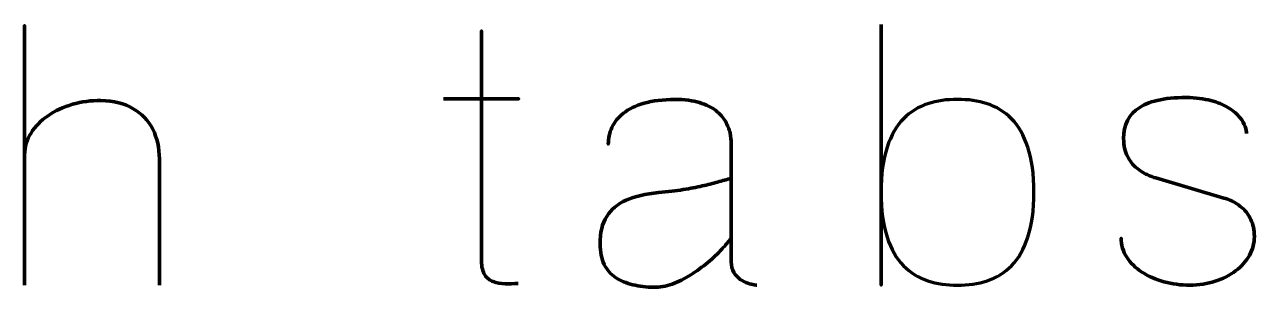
# Model space of a CAD drawing. Header units: centimetres. Extents: x -211 to 242, y -245 to 228.
# Drawn here: x 150.86 to 168.92, y 166.53 to 170.39 of the extents above; entities that cross this region are included whole.
import ezdxf

# ---------------------------------------------------------------- set-up
doc = ezdxf.new("R2010")
doc.units = ezdxf.units.CM
doc.header["$MEASUREMENT"] = 0
doc.layers.add('Layer 1', color=7, linetype='Continuous')

msp = doc.modelspace()

# ---------------------------------------------------------------- linework, layer by layer
at = {"layer": 'Layer 1', "color": 30, "lineweight": 211}
for points, knots in [([(150.86351, 166.56309), (150.86351, 166.56309), (150.86351, 170.37838), (150.86351, 170.37838), (150.86351, 170.37838), (150.86351, 170.37838), (150.86351, 166.56309), (150.86351, 166.56309)], [0, 0, 0, 0, 0.5, 0.5, 0.5, 0.5, 1, 1, 1, 1]), ([(163.4418, 170.39426), (163.4418, 170.39426), (163.4418, 166.56309), (163.4418, 166.56309), (163.4418, 166.56309), (163.4418, 166.56309), (163.4418, 170.39426), (163.4418, 170.39426)], [0, 0, 0, 0, 0.5, 0.5, 0.5, 0.5, 1, 1, 1, 1]), ([(158.1131, 166.58955), (158.04783, 166.58426), (157.98257, 166.58249), (157.91907, 166.58426), (157.91907, 166.58426), (157.85557, 166.58602), (157.79824, 166.59572), (157.74621, 166.61512), (157.74621, 166.61512), (157.69417, 166.63365), (157.65272, 166.66716), (157.62097, 166.71478), (157.62097, 166.71478), (157.5901, 166.76241), (157.57423, 166.83032), (157.57335, 166.91763), (157.57335, 166.91763), (157.57335, 166.95908), (157.57335, 167.02964), (157.57335, 167.12842), (157.57335, 167.12842), (157.57335, 167.22808), (157.57335, 167.34802), (157.57335, 167.49001), (157.57335, 167.49001), (157.57335, 167.63201), (157.57335, 167.78723), (157.57335, 167.95568), (157.57335, 167.95568), (157.57335, 168.12413), (157.57335, 168.29788), (157.57335, 168.47779), (157.57335, 168.47779), (157.57335, 168.65771), (157.57335, 168.83498), (157.57335, 169.01049), (157.57335, 169.01049), (157.57335, 169.18599), (157.57335, 169.35092), (157.57335, 169.50614), (157.57335, 169.50614), (157.57335, 169.66136), (157.57335, 169.79895), (157.57335, 169.91801), (157.57335, 169.91801), (157.57335, 170.03795), (157.57335, 170.13144), (157.57335, 170.20023), (157.57335, 170.20023), (157.57335, 170.26814), (157.57335, 170.30342), (157.57335, 170.3043), (157.57335, 170.3043), (157.57335, 170.30342), (157.57335, 170.26814), (157.57335, 170.20023), (157.57335, 170.20023), (157.57335, 170.13144), (157.57335, 170.03795), (157.57335, 169.91801), (157.57335, 169.91801), (157.57335, 169.79895), (157.57335, 169.66136), (157.57335, 169.50614), (157.57335, 169.50614), (157.57335, 169.35092), (157.57335, 169.18599), (157.57335, 169.01049), (157.57335, 169.01049), (157.57335, 168.83498), (157.57335, 168.65771), (157.57335, 168.47779), (157.57335, 168.47779), (157.57335, 168.29788), (157.57335, 168.12413), (157.57335, 167.95568), (157.57335, 167.95568), (157.57335, 167.78723), (157.57335, 167.63201), (157.57335, 167.49001), (157.57335, 167.49001), (157.57335, 167.34802), (157.57335, 167.22808), (157.57335, 167.12842), (157.57335, 167.12842), (157.57335, 167.02964), (157.57335, 166.95908), (157.57335, 166.91763), (157.57335, 166.91763), (157.57423, 166.83032), (157.5901, 166.76241), (157.62097, 166.71478), (157.62097, 166.71478), (157.65272, 166.66716), (157.69417, 166.63365), (157.74621, 166.61512), (157.74621, 166.61512), (157.79824, 166.59572), (157.85557, 166.58602), (157.91907, 166.58426), (157.91907, 166.58426), (157.98257, 166.58249), (158.04783, 166.58426), (158.1131, 166.58955)], [0, 0, 0, 0, 0.03846154, 0.03846154, 0.03846154, 0.03846154, 0.07692308, 0.07692308, 0.07692308, 0.07692308, 0.11538462, 0.11538462, 0.11538462, 0.11538462, 0.15384615, 0.15384615, 0.15384615, 0.15384615, 0.19230769, 0.19230769, 0.19230769, 0.19230769, 0.23076923, 0.23076923, 0.23076923, 0.23076923, 0.26923077, 0.26923077, 0.26923077, 0.26923077, 0.30769231, 0.30769231, 0.30769231, 0.30769231, 0.34615385, 0.34615385, 0.34615385, 0.34615385, 0.38461538, 0.38461538, 0.38461538, 0.38461538, 0.42307692, 0.42307692, 0.42307692, 0.42307692, 0.46153846, 0.46153846, 0.46153846, 0.46153846, 0.5, 0.5, 0.5, 0.5, 0.53846154, 0.53846154, 0.53846154, 0.53846154, 0.57692308, 0.57692308, 0.57692308, 0.57692308, 0.61538462, 0.61538462, 0.61538462, 0.61538462, 0.65384615, 0.65384615, 0.65384615, 0.65384615, 0.69230769, 0.69230769, 0.69230769, 0.69230769, 0.73076923, 0.73076923, 0.73076923, 0.73076923, 0.76923077, 0.76923077, 0.76923077, 0.76923077, 0.80769231, 0.80769231, 0.80769231, 0.80769231, 0.84615385, 0.84615385, 0.84615385, 0.84615385, 0.88461538, 0.88461538, 0.88461538, 0.88461538, 0.92307692, 0.92307692, 0.92307692, 0.92307692, 0.96153846, 0.96153846, 0.96153846, 0.96153846, 1, 1, 1, 1]), ([(152.8426, 166.56309), (152.8426, 166.56397), (152.8426, 166.59043), (152.8426, 166.6407), (152.8426, 166.6407), (152.8426, 166.69097), (152.8426, 166.75976), (152.8426, 166.84708), (152.8426, 166.84708), (152.8426, 166.93439), (152.8426, 167.03228), (152.8426, 167.14253), (152.8426, 167.14253), (152.8426, 167.25277), (152.8426, 167.36742), (152.8426, 167.48737), (152.8426, 167.48737), (152.8426, 167.60731), (152.8426, 167.72549), (152.8426, 167.84191), (152.8426, 167.84191), (152.8426, 167.95833), (152.8426, 168.06592), (152.8426, 168.16558), (152.8426, 168.16558), (152.8426, 168.26613), (152.8426, 168.35079), (152.8426, 168.42047), (152.8426, 168.42047), (152.8426, 168.58274), (152.80996, 168.72738), (152.74646, 168.85438), (152.74646, 168.85438), (152.68208, 168.98138), (152.58595, 169.08281), (152.45895, 169.15777), (152.45895, 169.15777), (152.33195, 169.23274), (152.17408, 169.27242), (151.98534, 169.27772), (151.98534, 169.27772), (151.83982, 169.27948), (151.70048, 169.26096), (151.56642, 169.22215), (151.56642, 169.22215), (151.43325, 169.18335), (151.3133, 169.1269), (151.20835, 169.05458), (151.20835, 169.05458), (151.10252, 168.98227), (151.01873, 168.8976), (150.95788, 168.79882), (150.95788, 168.79882), (150.89614, 168.70092), (150.86527, 168.59421), (150.86351, 168.47867), (150.86351, 168.47867), (150.86527, 168.59421), (150.89614, 168.70092), (150.95788, 168.79882), (150.95788, 168.79882), (151.01873, 168.8976), (151.10252, 168.98227), (151.20835, 169.05458), (151.20835, 169.05458), (151.3133, 169.1269), (151.43325, 169.18335), (151.56642, 169.22215), (151.56642, 169.22215), (151.70048, 169.26096), (151.83982, 169.27948), (151.98534, 169.27772), (151.98534, 169.27772), (152.17408, 169.27242), (152.33195, 169.23274), (152.45895, 169.15777), (152.45895, 169.15777), (152.58595, 169.08281), (152.68208, 168.98138), (152.74646, 168.85438), (152.74646, 168.85438), (152.80996, 168.72738), (152.8426, 168.58274), (152.8426, 168.42047), (152.8426, 168.42047), (152.8426, 168.35079), (152.8426, 168.26613), (152.8426, 168.16558), (152.8426, 168.16558), (152.8426, 168.06592), (152.8426, 167.95833), (152.8426, 167.84191), (152.8426, 167.84191), (152.8426, 167.72549), (152.8426, 167.60731), (152.8426, 167.48737), (152.8426, 167.48737), (152.8426, 167.36742), (152.8426, 167.25277), (152.8426, 167.14253), (152.8426, 167.14253), (152.8426, 167.03228), (152.8426, 166.93439), (152.8426, 166.84708), (152.8426, 166.84708), (152.8426, 166.75976), (152.8426, 166.69097), (152.8426, 166.6407), (152.8426, 166.6407), (152.8426, 166.59043), (152.8426, 166.56397), (152.8426, 166.56309)], [0, 0, 0, 0, 0.03571429, 0.03571429, 0.03571429, 0.03571429, 0.07142857, 0.07142857, 0.07142857, 0.07142857, 0.10714286, 0.10714286, 0.10714286, 0.10714286, 0.14285714, 0.14285714, 0.14285714, 0.14285714, 0.17857143, 0.17857143, 0.17857143, 0.17857143, 0.21428571, 0.21428571, 0.21428571, 0.21428571, 0.25, 0.25, 0.25, 0.25, 0.28571429, 0.28571429, 0.28571429, 0.28571429, 0.32142857, 0.32142857, 0.32142857, 0.32142857, 0.35714286, 0.35714286, 0.35714286, 0.35714286, 0.39285714, 0.39285714, 0.39285714, 0.39285714, 0.42857143, 0.42857143, 0.42857143, 0.42857143, 0.46428571, 0.46428571, 0.46428571, 0.46428571, 0.5, 0.5, 0.5, 0.5, 0.53571429, 0.53571429, 0.53571429, 0.53571429, 0.57142857, 0.57142857, 0.57142857, 0.57142857, 0.60714286, 0.60714286, 0.60714286, 0.60714286, 0.64285714, 0.64285714, 0.64285714, 0.64285714, 0.67857143, 0.67857143, 0.67857143, 0.67857143, 0.71428571, 0.71428571, 0.71428571, 0.71428571, 0.75, 0.75, 0.75, 0.75, 0.78571429, 0.78571429, 0.78571429, 0.78571429, 0.82142857, 0.82142857, 0.82142857, 0.82142857, 0.85714286, 0.85714286, 0.85714286, 0.85714286, 0.89285714, 0.89285714, 0.89285714, 0.89285714, 0.92857143, 0.92857143, 0.92857143, 0.92857143, 0.96428571, 0.96428571, 0.96428571, 0.96428571, 1, 1, 1, 1]), ([(157.01772, 169.30418), (157.01772, 169.30418), (158.12368, 169.30418), (158.12368, 169.30418), (158.12368, 169.30418), (158.12368, 169.30418), (157.01772, 169.30418), (157.01772, 169.30418)], [0, 0, 0, 0, 0.5, 0.5, 0.5, 0.5, 1, 1, 1, 1]), ([(161.61618, 166.56309), (161.61529, 166.56309), (161.60207, 166.56485), (161.57737, 166.56838), (161.57737, 166.56838), (161.55179, 166.57191), (161.52093, 166.58073), (161.48389, 166.59308), (161.48389, 166.59308), (161.44684, 166.60542), (161.4098, 166.62394), (161.37276, 166.64864), (161.37276, 166.64864), (161.33572, 166.67422), (161.30485, 166.70773), (161.27927, 166.74918), (161.27927, 166.74918), (161.25458, 166.79151), (161.24135, 166.84355), (161.24047, 166.90705), (161.24047, 166.90705), (161.24047, 166.90705), (161.24047, 168.64801), (161.24047, 168.64801), (161.24047, 168.64801), (161.24135, 168.69299), (161.23518, 168.74414), (161.22283, 168.80058), (161.22283, 168.80058), (161.21136, 168.85703), (161.18843, 168.91347), (161.1558, 168.97168), (161.1558, 168.97168), (161.12317, 169.02901), (161.07554, 169.08192), (161.01381, 169.13043), (161.01381, 169.13043), (160.95295, 169.17894), (160.8727, 169.21774), (160.7748, 169.24773), (160.7748, 169.24773), (160.67691, 169.27772), (160.55696, 169.29271), (160.41497, 169.29359), (160.41497, 169.29359), (160.23681, 169.29271), (160.08512, 169.27419), (159.96077, 169.23803), (159.96077, 169.23803), (159.83553, 169.20187), (159.73499, 169.15248), (159.65738, 169.09074), (159.65738, 169.09074), (159.58065, 169.02813), (159.5242, 168.95845), (159.48893, 168.88084), (159.48893, 168.88084), (159.45277, 168.80235), (159.43513, 168.72121), (159.43601, 168.63742), (159.43601, 168.63742), (159.43513, 168.72121), (159.45277, 168.80235), (159.48893, 168.88084), (159.48893, 168.88084), (159.5242, 168.95845), (159.58065, 169.02813), (159.65738, 169.09074), (159.65738, 169.09074), (159.73499, 169.15248), (159.83553, 169.20187), (159.96077, 169.23803), (159.96077, 169.23803), (160.08512, 169.27419), (160.23681, 169.29271), (160.41497, 169.29359), (160.41497, 169.29359), (160.55696, 169.29271), (160.67691, 169.27772), (160.7748, 169.24773), (160.7748, 169.24773), (160.8727, 169.21774), (160.95295, 169.17894), (161.01381, 169.13043), (161.01381, 169.13043), (161.07554, 169.08192), (161.12317, 169.02901), (161.1558, 168.97168), (161.1558, 168.97168), (161.18843, 168.91347), (161.21136, 168.85703), (161.22283, 168.80058), (161.22283, 168.80058), (161.23518, 168.74414), (161.24135, 168.69299), (161.24047, 168.64801), (161.24047, 168.64801), (161.24047, 168.64801), (161.24047, 166.90705), (161.24047, 166.90705), (161.24047, 166.90705), (161.24135, 166.84355), (161.25458, 166.79151), (161.27927, 166.74918), (161.27927, 166.74918), (161.30485, 166.70773), (161.33572, 166.67422), (161.37276, 166.64864), (161.37276, 166.64864), (161.4098, 166.62394), (161.44684, 166.60542), (161.48389, 166.59308), (161.48389, 166.59308), (161.52093, 166.58073), (161.55179, 166.57191), (161.57737, 166.56838), (161.57737, 166.56838), (161.60207, 166.56485), (161.61529, 166.56309), (161.61618, 166.56309)], [0, 0, 0, 0, 0.03333333, 0.03333333, 0.03333333, 0.03333333, 0.06666667, 0.06666667, 0.06666667, 0.06666667, 0.1, 0.1, 0.1, 0.1, 0.13333333, 0.13333333, 0.13333333, 0.13333333, 0.16666667, 0.16666667, 0.16666667, 0.16666667, 0.2, 0.2, 0.2, 0.2, 0.23333333, 0.23333333, 0.23333333, 0.23333333, 0.26666667, 0.26666667, 0.26666667, 0.26666667, 0.3, 0.3, 0.3, 0.3, 0.33333333, 0.33333333, 0.33333333, 0.33333333, 0.36666667, 0.36666667, 0.36666667, 0.36666667, 0.4, 0.4, 0.4, 0.4, 0.43333333, 0.43333333, 0.43333333, 0.43333333, 0.46666667, 0.46666667, 0.46666667, 0.46666667, 0.5, 0.5, 0.5, 0.5, 0.53333333, 0.53333333, 0.53333333, 0.53333333, 0.56666667, 0.56666667, 0.56666667, 0.56666667, 0.6, 0.6, 0.6, 0.6, 0.63333333, 0.63333333, 0.63333333, 0.63333333, 0.66666667, 0.66666667, 0.66666667, 0.66666667, 0.7, 0.7, 0.7, 0.7, 0.73333333, 0.73333333, 0.73333333, 0.73333333, 0.76666667, 0.76666667, 0.76666667, 0.76666667, 0.8, 0.8, 0.8, 0.8, 0.83333333, 0.83333333, 0.83333333, 0.83333333, 0.86666667, 0.86666667, 0.86666667, 0.86666667, 0.9, 0.9, 0.9, 0.9, 0.93333333, 0.93333333, 0.93333333, 0.93333333, 0.96666667, 0.96666667, 0.96666667, 0.96666667, 1, 1, 1, 1]), ([(164.56363, 169.29359), (164.71974, 169.29447), (164.86526, 169.27331), (165.0002, 169.23009), (165.0002, 169.23009), (165.13514, 169.18599), (165.2542, 169.11279), (165.3565, 169.00961), (165.3565, 169.00961), (165.45969, 168.90642), (165.53907, 168.76707), (165.59727, 168.59068), (165.59727, 168.59068), (165.65548, 168.41341), (165.68459, 168.19292), (165.68547, 167.92834), (165.68547, 167.92834), (165.68459, 167.66464), (165.65548, 167.44503), (165.59727, 167.26865), (165.59727, 167.26865), (165.53907, 167.09226), (165.45969, 166.95203), (165.3565, 166.84884), (165.3565, 166.84884), (165.2542, 166.74565), (165.13514, 166.67157), (165.0002, 166.62747), (165.0002, 166.62747), (164.86526, 166.58337), (164.71974, 166.56221), (164.56363, 166.56309), (164.56363, 166.56309), (164.40753, 166.56221), (164.26201, 166.58337), (164.12707, 166.62747), (164.12707, 166.62747), (163.99213, 166.67157), (163.87307, 166.74565), (163.77077, 166.84884), (163.77077, 166.84884), (163.66758, 166.95203), (163.5882, 167.09226), (163.53, 167.26865), (163.53, 167.26865), (163.47179, 167.44503), (163.44268, 167.66464), (163.4418, 167.92834), (163.4418, 167.92834), (163.44268, 168.19292), (163.47179, 168.41341), (163.53, 168.59068), (163.53, 168.59068), (163.5882, 168.76707), (163.66758, 168.90642), (163.77077, 169.00961), (163.77077, 169.00961), (163.87307, 169.11279), (163.99213, 169.18599), (164.12707, 169.23009), (164.12707, 169.23009), (164.26201, 169.27331), (164.40753, 169.29447), (164.56363, 169.29359)], [0, 0, 0, 0, 0.0625, 0.0625, 0.0625, 0.0625, 0.125, 0.125, 0.125, 0.125, 0.1875, 0.1875, 0.1875, 0.1875, 0.25, 0.25, 0.25, 0.25, 0.3125, 0.3125, 0.3125, 0.3125, 0.375, 0.375, 0.375, 0.375, 0.4375, 0.4375, 0.4375, 0.4375, 0.5, 0.5, 0.5, 0.5, 0.5625, 0.5625, 0.5625, 0.5625, 0.625, 0.625, 0.625, 0.625, 0.6875, 0.6875, 0.6875, 0.6875, 0.75, 0.75, 0.75, 0.75, 0.8125, 0.8125, 0.8125, 0.8125, 0.875, 0.875, 0.875, 0.875, 0.9375, 0.9375, 0.9375, 0.9375, 1, 1, 1, 1]), ([(164.56363, 169.29359), (164.71974, 169.29447), (164.86526, 169.27331), (165.0002, 169.23009), (165.0002, 169.23009), (165.13514, 169.18599), (165.2542, 169.11279), (165.3565, 169.00961), (165.3565, 169.00961), (165.45969, 168.90642), (165.53907, 168.76707), (165.59727, 168.59068), (165.59727, 168.59068), (165.65548, 168.41341), (165.68459, 168.19292), (165.68547, 167.92834), (165.68547, 167.92834), (165.68459, 167.66464), (165.65548, 167.44503), (165.59727, 167.26865), (165.59727, 167.26865), (165.53907, 167.09226), (165.45969, 166.95203), (165.3565, 166.84884), (165.3565, 166.84884), (165.2542, 166.74565), (165.13514, 166.67157), (165.0002, 166.62747), (165.0002, 166.62747), (164.86526, 166.58337), (164.71974, 166.56221), (164.56363, 166.56309), (164.56363, 166.56309), (164.40753, 166.56221), (164.26201, 166.58337), (164.12707, 166.62747), (164.12707, 166.62747), (163.99213, 166.67157), (163.87307, 166.74565), (163.77077, 166.84884), (163.77077, 166.84884), (163.66758, 166.95203), (163.5882, 167.09226), (163.53, 167.26865), (163.53, 167.26865), (163.47179, 167.44503), (163.44268, 167.66464), (163.4418, 167.92834), (163.4418, 167.92834), (163.44268, 168.19292), (163.47179, 168.41341), (163.53, 168.59068), (163.53, 168.59068), (163.5882, 168.76707), (163.66758, 168.90642), (163.77077, 169.00961), (163.77077, 169.00961), (163.87307, 169.11279), (163.99213, 169.18599), (164.12707, 169.23009), (164.12707, 169.23009), (164.26201, 169.27331), (164.40753, 169.29447), (164.56363, 169.29359)], [0, 0, 0, 0, 0.0625, 0.0625, 0.0625, 0.0625, 0.125, 0.125, 0.125, 0.125, 0.1875, 0.1875, 0.1875, 0.1875, 0.25, 0.25, 0.25, 0.25, 0.3125, 0.3125, 0.3125, 0.3125, 0.375, 0.375, 0.375, 0.375, 0.4375, 0.4375, 0.4375, 0.4375, 0.5, 0.5, 0.5, 0.5, 0.5625, 0.5625, 0.5625, 0.5625, 0.625, 0.625, 0.625, 0.625, 0.6875, 0.6875, 0.6875, 0.6875, 0.75, 0.75, 0.75, 0.75, 0.8125, 0.8125, 0.8125, 0.8125, 0.875, 0.875, 0.875, 0.875, 0.9375, 0.9375, 0.9375, 0.9375, 1, 1, 1, 1]), ([(168.80755, 168.79088), (168.8102, 168.81822), (168.80402, 168.85262), (168.78903, 168.89407), (168.78903, 168.89407), (168.77404, 168.93552), (168.74846, 168.97962), (168.71142, 169.02636), (168.71142, 169.02636), (168.67438, 169.07311), (168.62411, 169.11808), (168.56061, 169.16042), (168.56061, 169.16042), (168.49622, 169.20275), (168.41597, 169.23891), (168.31984, 169.26713), (168.31984, 169.26713), (168.22459, 169.29624), (168.10993, 169.31388), (167.97676, 169.32005), (167.97676, 169.32005), (167.64427, 169.32711), (167.39909, 169.27948), (167.24034, 169.17717), (167.24034, 169.17717), (167.0807, 169.07487), (167.00221, 168.92141), (167.00309, 168.7168), (167.00309, 168.7168), (167.00486, 168.61449), (167.02338, 168.52806), (167.05865, 168.45751), (167.05865, 168.45751), (167.09481, 168.38783), (167.13891, 168.33139), (167.19095, 168.28729), (167.19095, 168.28729), (167.24298, 168.24408), (167.29502, 168.21056), (167.34705, 168.18763), (167.34705, 168.18763), (167.3982, 168.1647), (167.44054, 168.14883), (167.47405, 168.14001), (167.47405, 168.14001), (167.47405, 168.14001), (168.47418, 167.84367), (168.47418, 167.84367), (168.47418, 167.84367), (168.50857, 167.83574), (168.55091, 167.82074), (168.60029, 167.79693), (168.60029, 167.79693), (168.64968, 167.77312), (168.69907, 167.7396), (168.74846, 167.69551), (168.74846, 167.69551), (168.79785, 167.65141), (168.8393, 167.59497), (168.87193, 167.52706), (168.87193, 167.52706), (168.90545, 167.45826), (168.92309, 167.37536), (168.92397, 167.27747), (168.92397, 167.27747), (168.92309, 167.17869), (168.89839, 167.08697), (168.85077, 167.00053), (168.85077, 167.00053), (168.80226, 166.91499), (168.73523, 166.83914), (168.6488, 166.77387), (168.6488, 166.77387), (168.56237, 166.70773), (168.46271, 166.65658), (168.34806, 166.61953), (168.34806, 166.61953), (168.23341, 166.58249), (168.10993, 166.56397), (167.97676, 166.56309), (167.97676, 166.56309), (167.84359, 166.56309), (167.71659, 166.57985), (167.59576, 166.61336), (167.59576, 166.61336), (167.47493, 166.64687), (167.36734, 166.69362), (167.27297, 166.75535), (167.27297, 166.75535), (167.1786, 166.81621), (167.10452, 166.88941), (167.04984, 166.97408), (167.04984, 166.97408), (166.99515, 167.05874), (166.96693, 167.15311), (166.96605, 167.2563), (166.96605, 167.2563), (166.96693, 167.15311), (166.99515, 167.05874), (167.04984, 166.97408), (167.04984, 166.97408), (167.10452, 166.88941), (167.1786, 166.81621), (167.27297, 166.75535), (167.27297, 166.75535), (167.36734, 166.69362), (167.47493, 166.64687), (167.59576, 166.61336), (167.59576, 166.61336), (167.71659, 166.57985), (167.84359, 166.56309), (167.97676, 166.56309), (167.97676, 166.56309), (168.10993, 166.56397), (168.23341, 166.58249), (168.34806, 166.61953), (168.34806, 166.61953), (168.46271, 166.65658), (168.56237, 166.70773), (168.6488, 166.77387), (168.6488, 166.77387), (168.73523, 166.83914), (168.80226, 166.91499), (168.85077, 167.00053), (168.85077, 167.00053), (168.89839, 167.08697), (168.92309, 167.17869), (168.92397, 167.27747), (168.92397, 167.27747), (168.92309, 167.37536), (168.90545, 167.45826), (168.87193, 167.52706), (168.87193, 167.52706), (168.8393, 167.59497), (168.79785, 167.65141), (168.74846, 167.69551), (168.74846, 167.69551), (168.69907, 167.7396), (168.64968, 167.77312), (168.60029, 167.79693), (168.60029, 167.79693), (168.55091, 167.82074), (168.50857, 167.83574), (168.47418, 167.84367), (168.47418, 167.84367), (168.47418, 167.84367), (167.47405, 168.14001), (167.47405, 168.14001), (167.47405, 168.14001), (167.44054, 168.14883), (167.3982, 168.1647), (167.34705, 168.18763), (167.34705, 168.18763), (167.29502, 168.21056), (167.24298, 168.24408), (167.19095, 168.28729), (167.19095, 168.28729), (167.13891, 168.33139), (167.09481, 168.38783), (167.05865, 168.45751), (167.05865, 168.45751), (167.02338, 168.52806), (167.00486, 168.61449), (167.00309, 168.7168), (167.00309, 168.7168), (167.00221, 168.92141), (167.0807, 169.07487), (167.24034, 169.17717), (167.24034, 169.17717), (167.39909, 169.27948), (167.64427, 169.32711), (167.97676, 169.32005), (167.97676, 169.32005), (168.10993, 169.31388), (168.22459, 169.29624), (168.31984, 169.26713), (168.31984, 169.26713), (168.41597, 169.23891), (168.49622, 169.20275), (168.56061, 169.16042), (168.56061, 169.16042), (168.62411, 169.11808), (168.67438, 169.07311), (168.71142, 169.02636), (168.71142, 169.02636), (168.74846, 168.97962), (168.77404, 168.93552), (168.78903, 168.89407), (168.78903, 168.89407), (168.80402, 168.85262), (168.8102, 168.81822), (168.80755, 168.79088)], [0, 0, 0, 0, 0.02083333, 0.02083333, 0.02083333, 0.02083333, 0.04166667, 0.04166667, 0.04166667, 0.04166667, 0.0625, 0.0625, 0.0625, 0.0625, 0.08333333, 0.08333333, 0.08333333, 0.08333333, 0.10416667, 0.10416667, 0.10416667, 0.10416667, 0.125, 0.125, 0.125, 0.125, 0.14583333, 0.14583333, 0.14583333, 0.14583333, 0.16666667, 0.16666667, 0.16666667, 0.16666667, 0.1875, 0.1875, 0.1875, 0.1875, 0.20833333, 0.20833333, 0.20833333, 0.20833333, 0.22916667, 0.22916667, 0.22916667, 0.22916667, 0.25, 0.25, 0.25, 0.25, 0.27083333, 0.27083333, 0.27083333, 0.27083333, 0.29166667, 0.29166667, 0.29166667, 0.29166667, 0.3125, 0.3125, 0.3125, 0.3125, 0.33333333, 0.33333333, 0.33333333, 0.33333333, 0.35416667, 0.35416667, 0.35416667, 0.35416667, 0.375, 0.375, 0.375, 0.375, 0.39583333, 0.39583333, 0.39583333, 0.39583333, 0.41666667, 0.41666667, 0.41666667, 0.41666667, 0.4375, 0.4375, 0.4375, 0.4375, 0.45833333, 0.45833333, 0.45833333, 0.45833333, 0.47916667, 0.47916667, 0.47916667, 0.47916667, 0.5, 0.5, 0.5, 0.5, 0.52083333, 0.52083333, 0.52083333, 0.52083333, 0.54166667, 0.54166667, 0.54166667, 0.54166667, 0.5625, 0.5625, 0.5625, 0.5625, 0.58333333, 0.58333333, 0.58333333, 0.58333333, 0.60416667, 0.60416667, 0.60416667, 0.60416667, 0.625, 0.625, 0.625, 0.625, 0.64583333, 0.64583333, 0.64583333, 0.64583333, 0.66666667, 0.66666667, 0.66666667, 0.66666667, 0.6875, 0.6875, 0.6875, 0.6875, 0.70833333, 0.70833333, 0.70833333, 0.70833333, 0.72916667, 0.72916667, 0.72916667, 0.72916667, 0.75, 0.75, 0.75, 0.75, 0.77083333, 0.77083333, 0.77083333, 0.77083333, 0.79166667, 0.79166667, 0.79166667, 0.79166667, 0.8125, 0.8125, 0.8125, 0.8125, 0.83333333, 0.83333333, 0.83333333, 0.83333333, 0.85416667, 0.85416667, 0.85416667, 0.85416667, 0.875, 0.875, 0.875, 0.875, 0.89583333, 0.89583333, 0.89583333, 0.89583333, 0.91666667, 0.91666667, 0.91666667, 0.91666667, 0.9375, 0.9375, 0.9375, 0.9375, 0.95833333, 0.95833333, 0.95833333, 0.95833333, 0.97916667, 0.97916667, 0.97916667, 0.97916667, 1, 1, 1, 1]), ([(161.24047, 167.2563), (161.20784, 167.20956), (161.16198, 167.15488), (161.10288, 167.09226), (161.10288, 167.09226), (161.04379, 167.02876), (160.975, 166.96437), (160.89651, 166.89823), (160.89651, 166.89823), (160.81802, 166.83208), (160.73423, 166.77035), (160.64516, 166.7139), (160.64516, 166.7139), (160.55608, 166.65746), (160.46524, 166.61248), (160.37263, 166.57897), (160.37263, 166.57897), (160.28003, 166.54545), (160.19007, 166.52958), (160.10276, 166.53134), (160.10276, 166.53134), (159.99252, 166.53487), (159.88933, 166.54721), (159.79408, 166.56926), (159.79408, 166.56926), (159.69883, 166.59219), (159.61593, 166.62659), (159.54361, 166.6751), (159.54361, 166.6751), (159.47217, 166.72272), (159.41572, 166.7871), (159.37604, 166.86824), (159.37604, 166.86824), (159.33547, 166.94938), (159.31518, 167.05081), (159.3143, 167.17163), (159.3143, 167.17163), (159.3143, 167.33479), (159.34693, 167.46885), (159.4122, 167.5738), (159.4122, 167.5738), (159.47658, 167.67787), (159.57271, 167.75813), (159.69971, 167.81369), (159.69971, 167.81369), (159.82759, 167.87013), (159.98458, 167.90629), (160.17155, 167.92305), (160.17155, 167.92305), (160.31002, 167.93628), (160.43084, 167.95127), (160.53579, 167.96803), (160.53579, 167.96803), (160.64075, 167.98479), (160.73335, 168.00242), (160.81537, 168.02095), (160.81537, 168.02095), (160.89651, 168.03947), (160.97147, 168.05887), (161.04027, 168.07827), (161.04027, 168.07827), (161.10818, 168.09679), (161.1752, 168.1162), (161.24047, 168.13472), (161.24047, 168.13472), (161.1752, 168.1162), (161.10818, 168.09679), (161.04027, 168.07827), (161.04027, 168.07827), (160.97147, 168.05887), (160.89651, 168.03947), (160.81537, 168.02095), (160.81537, 168.02095), (160.73335, 168.00242), (160.64075, 167.98479), (160.53579, 167.96803), (160.53579, 167.96803), (160.43084, 167.95127), (160.31002, 167.93628), (160.17155, 167.92305), (160.17155, 167.92305), (159.98458, 167.90629), (159.82759, 167.87013), (159.69971, 167.81369), (159.69971, 167.81369), (159.57271, 167.75813), (159.47658, 167.67787), (159.4122, 167.5738), (159.4122, 167.5738), (159.34693, 167.46885), (159.3143, 167.33479), (159.3143, 167.17163), (159.3143, 167.17163), (159.31518, 167.05081), (159.33547, 166.94938), (159.37604, 166.86824), (159.37604, 166.86824), (159.41572, 166.7871), (159.47217, 166.72272), (159.54361, 166.6751), (159.54361, 166.6751), (159.61593, 166.62659), (159.69883, 166.59219), (159.79408, 166.56926), (159.79408, 166.56926), (159.88933, 166.54721), (159.99252, 166.53487), (160.10276, 166.53134), (160.10276, 166.53134), (160.19007, 166.52958), (160.28003, 166.54545), (160.37263, 166.57897), (160.37263, 166.57897), (160.46524, 166.61248), (160.55608, 166.65746), (160.64516, 166.7139), (160.64516, 166.7139), (160.73423, 166.77035), (160.81802, 166.83208), (160.89651, 166.89823), (160.89651, 166.89823), (160.975, 166.96437), (161.04379, 167.02876), (161.10288, 167.09226), (161.10288, 167.09226), (161.16198, 167.15488), (161.20784, 167.20956), (161.24047, 167.2563)], [0, 0, 0, 0, 0.03125, 0.03125, 0.03125, 0.03125, 0.0625, 0.0625, 0.0625, 0.0625, 0.09375, 0.09375, 0.09375, 0.09375, 0.125, 0.125, 0.125, 0.125, 0.15625, 0.15625, 0.15625, 0.15625, 0.1875, 0.1875, 0.1875, 0.1875, 0.21875, 0.21875, 0.21875, 0.21875, 0.25, 0.25, 0.25, 0.25, 0.28125, 0.28125, 0.28125, 0.28125, 0.3125, 0.3125, 0.3125, 0.3125, 0.34375, 0.34375, 0.34375, 0.34375, 0.375, 0.375, 0.375, 0.375, 0.40625, 0.40625, 0.40625, 0.40625, 0.4375, 0.4375, 0.4375, 0.4375, 0.46875, 0.46875, 0.46875, 0.46875, 0.5, 0.5, 0.5, 0.5, 0.53125, 0.53125, 0.53125, 0.53125, 0.5625, 0.5625, 0.5625, 0.5625, 0.59375, 0.59375, 0.59375, 0.59375, 0.625, 0.625, 0.625, 0.625, 0.65625, 0.65625, 0.65625, 0.65625, 0.6875, 0.6875, 0.6875, 0.6875, 0.71875, 0.71875, 0.71875, 0.71875, 0.75, 0.75, 0.75, 0.75, 0.78125, 0.78125, 0.78125, 0.78125, 0.8125, 0.8125, 0.8125, 0.8125, 0.84375, 0.84375, 0.84375, 0.84375, 0.875, 0.875, 0.875, 0.875, 0.90625, 0.90625, 0.90625, 0.90625, 0.9375, 0.9375, 0.9375, 0.9375, 0.96875, 0.96875, 0.96875, 0.96875, 1, 1, 1, 1])]:
    msp.add_open_spline(points, degree=3, knots=knots, dxfattribs=at)

doc.saveas('drawing.dxf')
